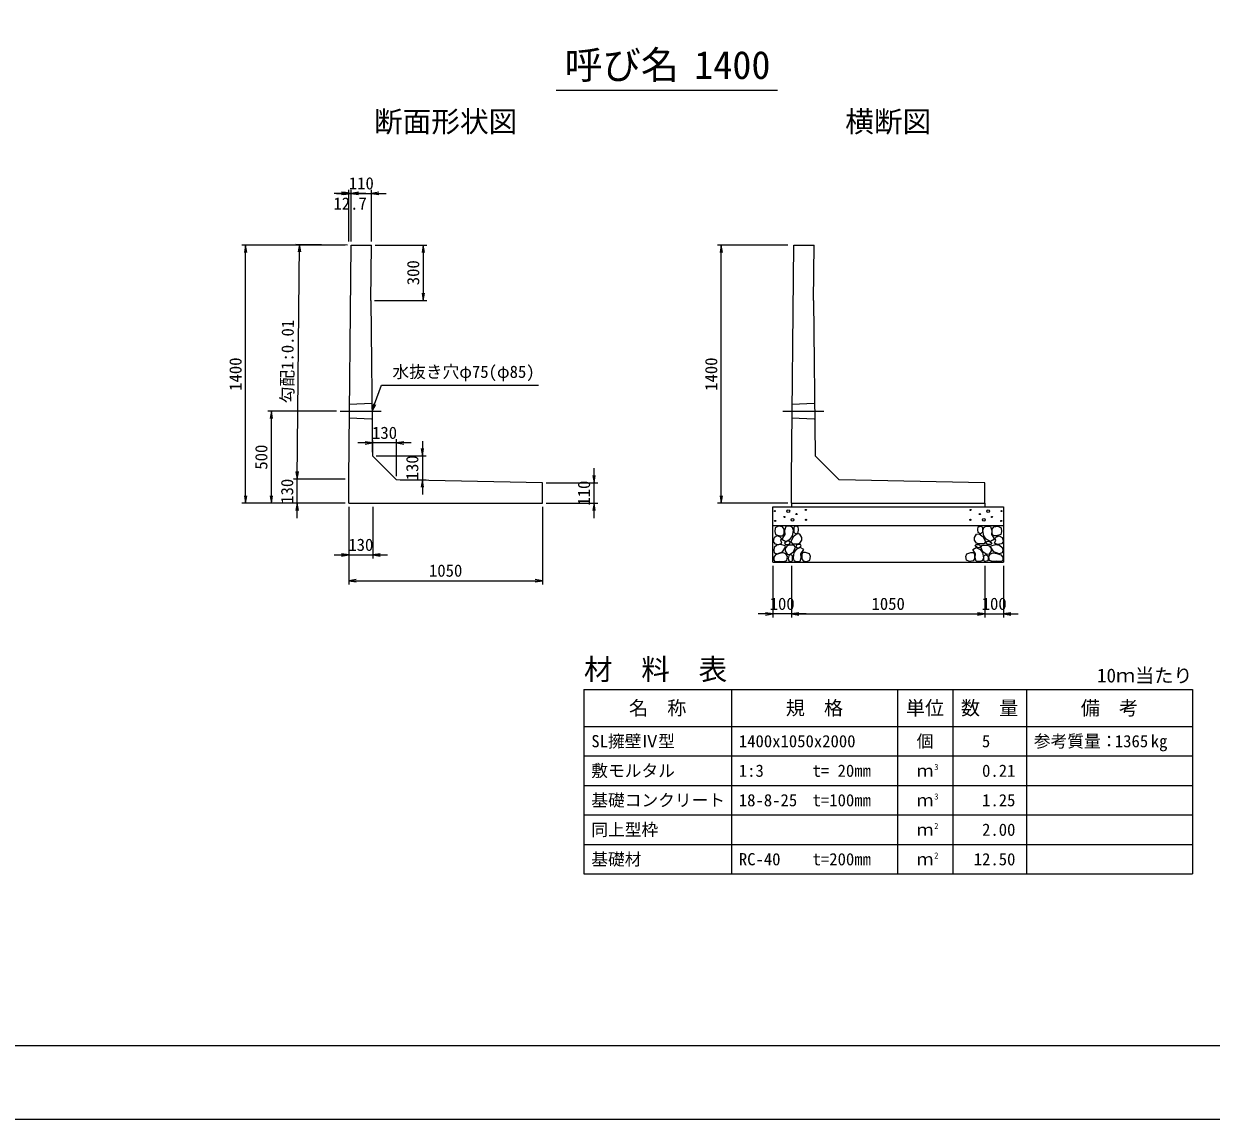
# Model space of a CAD drawing. Units: millimetres at full size, sheet at 1:20. Extents: x 0 to 16820, y 0 to 11880.
# Drawn here: x 6612 to 13052, y 0 to 5940 of the extents above; entities that cross this region are included whole.
import ezdxf
from ezdxf.enums import TextEntityAlignment as Align

# ---------------------------------------------------------------- set-up
doc = ezdxf.new("R2010")
doc.units = ezdxf.units.MM
doc.header["$LTSCALE"] = 20
doc.linetypes.add('CHAIN', pattern=[18.5, 12, -1.5, 3.5, -1.5])
doc.linetypes.add('DASHED_SPACED', pattern=[12, 6, -6])
for name, color, linetype, lineweight in [('D-BMK', 2, 'CHAIN', 13), ('D-DCR-HCHn', 4, 'Continuous', 9), ('D-MTR-FRAM', 7, 'Continuous', 13), ('D-MTR-LINE', 7, 'Continuous', 13), ('D-STR-DIM', 7, 'Continuous', 13), ('D-STR-STRn', 1, 'Continuous', 13), ('D-STR-TXT', 7, 'Continuous', 13), ('D-TTL', 2, 'Continuous', 13), ('D-TTL-TXT', 7, 'Continuous', 13)]:
    doc.layers.add(name, color=color, linetype=linetype, lineweight=lineweight)
doc.layers.add('D-MTR', color=7, linetype='Continuous')
doc.layers.add('D-MTR-TXT', color=7, linetype='Continuous')
doc.styles.add('ＭＳ ゴシック', font='')
doc.styles.get('ＭＳ ゴシック').set_extended_font_data('MS Gothic')

# ---------------------------------------------------------------- blocks, each defined once
blk = doc.blocks.new('open_arrow')
at = {"color": 0, "linetype": 'Continuous', "lineweight": -2}
blk.add_lwpolyline([(7.5, 1.25), (0, 0), (7.5, -1.25)], dxfattribs=at)

msp = doc.modelspace()

# ---------------------------------------------------------------- linework, layer by layer
at = {"layer": 'D-BMK'}
for p, q in [((8328.7, 3840), (8551.07, 3840)), ((10728.7, 3840), (10951.07, 3840))]:
    msp.add_line(p, q, dxfattribs=at)
at = {"layer": 'D-DCR-HCHn'}
for points in [[(10682.28, 3153.81), (10675.35, 3133), (10684.59, 3119.14), (10707.71, 3116.82), (10723.49, 3123.6), (10716.95, 3139.94), (10721.58, 3149.18), (10712.33, 3158.43), (10698.46, 3163.05)], [(10726.2, 3211.59), (10705.4, 3216.22), (10686.9, 3206.97), (10684.59, 3186.17), (10689.21, 3169.99), (10712.33, 3163.05), (10728.51, 3163.05), (10735.44, 3174.61), (10735.44, 3200.04)], [(10744.69, 3213.91), (10737.76, 3193.1), (10740.07, 3169.99), (10723.89, 3144.56), (10744.69, 3133), (10767.8, 3144.56), (10781.67, 3163.05), (10786.3, 3193.1), (10781.67, 3209.28), (10767.8, 3216.22)], [(10783.98, 3158.43), (10772.43, 3130.69), (10781.67, 3119.14), (10809.41, 3119.14), (10820.97, 3123.76), (10832.53, 3139.94), (10832.53, 3153.81), (10820.97, 3172.3), (10807.1, 3174.61)], [(10788.61, 3209.28), (10788.61, 3181.55), (10800.16, 3174.61), (10811.72, 3181.55), (10814.03, 3197.73), (10811.72, 3211.59), (10795.54, 3216.22)], [(11816.02, 3158.43), (11827.57, 3130.69), (11818.33, 3119.14), (11790.59, 3119.14), (11779.03, 3123.76), (11767.47, 3139.94), (11767.47, 3153.81), (11779.03, 3172.3), (11792.9, 3174.61)], [(11811.39, 3209.28), (11811.39, 3181.55), (11799.84, 3174.61), (11788.28, 3181.55), (11785.97, 3197.73), (11788.28, 3211.59), (11804.46, 3216.22)], [(11855.31, 3213.91), (11862.24, 3193.1), (11859.93, 3169.99), (11876.11, 3144.56), (11855.31, 3133), (11832.2, 3144.56), (11818.33, 3163.05), (11813.7, 3193.1), (11818.33, 3209.28), (11832.2, 3216.22)], [(11873.8, 3211.59), (11894.6, 3216.22), (11913.1, 3206.97), (11915.41, 3186.17), (11910.79, 3169.99), (11887.67, 3163.05), (11871.49, 3163.05), (11864.56, 3174.61), (11864.56, 3200.04)], [(11917.72, 3153.81), (11924.65, 3133), (11915.41, 3119.14), (11892.29, 3116.82), (11876.51, 3123.6), (11883.05, 3139.94), (11878.42, 3149.18), (11887.67, 3158.43), (11901.54, 3163.05)], [(10726.16, 3077.01), (10743.28, 3102.69), (10741.14, 3109.11), (10717.59, 3115.53), (10696.19, 3113.39), (10681.21, 3100.55), (10679.07, 3085.57), (10681.21, 3070.59), (10698.33, 3066.31)], [(10749.31, 3133), (10737.76, 3123.76), (10742.38, 3116.82), (10758.56, 3116.82), (10765.49, 3119.14), (10770.12, 3128.38), (10763.18, 3135.32)], [(10786.08, 3077.01), (10796.78, 3102.69), (10788.22, 3113.39), (10762.54, 3113.39), (10751.84, 3109.11), (10741.14, 3094.13), (10741.14, 3081.29), (10751.84, 3064.17), (10764.68, 3062.03)], [(10822.47, 3025.64), (10828.89, 3044.91), (10826.75, 3066.31), (10841.73, 3089.85), (10822.47, 3100.55), (10801.06, 3089.85), (10788.22, 3072.73), (10783.94, 3044.91), (10788.22, 3029.92), (10801.06, 3023.5)], [(10818.19, 3100.55), (10828.89, 3109.11), (10824.61, 3115.53), (10809.62, 3115.53), (10803.2, 3113.39), (10798.92, 3104.83), (10805.34, 3098.41)], [(11777.53, 3025.64), (11771.11, 3044.91), (11773.25, 3066.31), (11758.27, 3089.85), (11777.53, 3100.55), (11798.94, 3089.85), (11811.78, 3072.73), (11816.06, 3044.91), (11811.78, 3029.92), (11798.94, 3023.5)], [(11781.81, 3100.55), (11771.11, 3109.11), (11775.39, 3115.53), (11790.38, 3115.53), (11796.8, 3113.39), (11801.08, 3104.83), (11794.66, 3098.41)], [(11813.92, 3077.01), (11803.22, 3102.69), (11811.78, 3113.39), (11837.46, 3113.39), (11848.16, 3109.11), (11858.86, 3094.13), (11858.86, 3081.29), (11848.16, 3064.17), (11835.32, 3062.03)], [(11850.69, 3133), (11862.24, 3123.76), (11857.62, 3116.82), (11841.44, 3116.82), (11834.51, 3119.14), (11829.88, 3128.38), (11836.82, 3135.32)], [(11873.84, 3077.01), (11856.72, 3102.69), (11858.86, 3109.11), (11882.41, 3115.53), (11903.81, 3113.39), (11918.79, 3100.55), (11920.93, 3085.57), (11918.79, 3070.59), (11901.67, 3066.31)], [(10734.72, 3023.5), (10749.7, 3029.92), (10753.98, 3051.33), (10745.42, 3066.31), (10730.44, 3070.59), (10711.17, 3068.45), (10689.77, 3059.89), (10679.07, 3047.05), (10679.07, 3032.06), (10685.49, 3023.5), (10711.17, 3025.64)], [(10781.8, 3029.92), (10781.8, 3055.61), (10771.1, 3062.03), (10760.4, 3055.61), (10758.26, 3040.62), (10760.4, 3027.78), (10775.38, 3023.5)], [(10839.59, 3027.78), (10858.85, 3023.5), (10875.97, 3032.06), (10878.11, 3051.33), (10873.83, 3066.31), (10852.43, 3072.73), (10837.45, 3072.73), (10831.03, 3062.03), (10831.03, 3038.48)], [(11760.41, 3027.78), (11741.15, 3023.5), (11724.03, 3032.06), (11721.89, 3051.33), (11726.17, 3066.31), (11747.57, 3072.73), (11762.55, 3072.73), (11768.97, 3062.03), (11768.97, 3038.48)], [(11818.2, 3029.92), (11818.2, 3055.61), (11828.9, 3062.03), (11839.6, 3055.61), (11841.74, 3040.62), (11839.6, 3027.78), (11824.62, 3023.5)], [(11865.28, 3023.5), (11850.3, 3029.92), (11846.02, 3051.33), (11854.58, 3066.31), (11869.56, 3070.59), (11888.83, 3068.45), (11910.23, 3059.89), (11920.93, 3047.05), (11920.93, 3032.06), (11914.51, 3023.5), (11888.83, 3025.64)]]:
    msp.add_lwpolyline(points, close=True, dxfattribs=at)
for centre, radius in [((10685.73, 3297.43), 3), ((10758.34, 3297.43), 7.5), ((10802.71, 3281.64), 3), ((10853.13, 3303.48), 3), ((11746.87, 3303.48), 3), ((11797.29, 3281.64), 3), ((11841.66, 3297.43), 7.5), ((11914.27, 3297.43), 3), ((10686.87, 3243.92), 3), ((10737.29, 3265.76), 3), ((10781.66, 3249.97), 7.5), ((10854.27, 3249.97), 3), ((11745.73, 3249.97), 3), ((11818.34, 3249.97), 7.5), ((11862.71, 3265.76), 3), ((11913.13, 3243.92), 3)]:
    msp.add_circle(centre, radius, dxfattribs=at)
at = {"layer": 'D-MTR-FRAM'}
for p, q in [((9650, 2330), (12950, 2330)), ((9650, 2330), (9650, 1330)), ((12950, 2330), (12950, 1330)), ((9650, 1330), (12950, 1330))]:
    msp.add_line(p, q, dxfattribs=at)
at = {"layer": 'D-MTR-LINE'}
for p, q in [((10450, 2330), (10450, 1330)), ((11350, 2330), (11350, 1330)), ((11650, 2330), (11650, 1330)), ((12050, 2330), (12050, 1330)), ((9650, 2130), (12950, 2130)), ((9650, 1970), (12950, 1970)), ((9650, 1810), (12950, 1810)), ((9650, 1650), (12950, 1650)), ((9650, 1490), (12950, 1490))]:
    msp.add_line(p, q, dxfattribs=at)
at = {"layer": 'D-STR-DIM'}
for p, q in [((8375, 4760), (8375, 5040)), ((8387.7, 4760), (8387.7, 5040)), ((8387.7, 4760), (8387.7, 5040)), ((8497.71, 4760), (8497.71, 5040)), ((8467.7, 5020), (8295, 5020)), ((8307.7, 5020), (8577.71, 5020)), ((8355, 4740), (7795, 4740)), ((7815, 3340), (7815, 4740)), ((8367.7, 4740.2), (8088.01, 4743)), ((8095.31, 3472.8), (8108.01, 4742.8)), ((8517.71, 4740), (8798.71, 4740)), ((8778.71, 4740), (8778.71, 4440)), ((10755, 4740), (10375, 4740)), ((10395, 3340), (10395, 4740)), ((8514.71, 4440), (8798.71, 4440)), ((8309, 3840), (7935, 3840)), ((7955, 3340), (7955, 3840)), ((8503.65, 3617.2), (8503.65, 3687.2)), ((8633.65, 3487.2), (8633.65, 3687.2)), ((8773.65, 3677.2), (8773.65, 3387.2)), ((8713.65, 3667.2), (8423.65, 3667.2)), ((8095, 3260), (8095, 3550)), ((8523.65, 3597.2), (8793.65, 3597.2)), ((9705, 3260), (9705, 3530)), ((8355, 3470), (8075, 3470)), ((8355, 3470.2), (8075.31, 3473)), ((8653.65, 3467.2), (8793.65, 3467.2)), ((9445, 3450), (9725, 3450)), ((8355, 3340), (7795, 3340)), ((8355, 3340), (7935, 3340)), ((8355, 3340), (8075, 3340)), ((8375, 3320), (8375, 3040)), ((8375, 3320), (8375, 2900)), ((8505, 3320), (8505, 3040)), ((9425, 3320), (9425, 2900)), ((9445, 3340), (9725, 3340)), ((10755, 3340), (10375, 3340)), ((8295, 3060), (8585, 3060)), ((10675, 3000), (10675, 2720)), ((10775, 3000), (10775, 2720)), ((10775, 3000), (10775, 2720)), ((11825, 3000), (11825, 2720)), ((11825, 3000), (11825, 2720)), ((11925, 3000), (11925, 2720)), ((8375, 2920), (9425, 2920)), ((10855, 2740), (10595, 2740)), ((10775, 2740), (11825, 2740)), ((11745, 2740), (12005, 2740))]:
    msp.add_line(p, q, dxfattribs=at)
at = {"layer": 'D-STR-STRn'}
for p, q in [((8375, 3470), (8387.7, 4740)), ((8387.7, 4740), (8497.71, 4740)), ((8494.71, 4440), (8497.71, 4740)), ((10775, 3470), (10787.7, 4740)), ((10787.7, 4740), (10897.71, 4740)), ((10894.71, 4440), (10897.71, 4740)), ((8494.71, 4440), (8503.65, 3597.2)), ((10894.71, 4440), (10903.65, 3597.2)), ((8633.65, 3467.2), (8503.65, 3597.2)), ((11033.65, 3467.2), (10903.65, 3597.2)), ((8375, 3340), (8375, 3470)), ((9425, 3450), (8633.65, 3467.2)), ((9425, 3340), (9425, 3450)), ((10775, 3340), (10775, 3470)), ((11825, 3450), (11033.65, 3467.2)), ((11825, 3340), (11825, 3450)), ((8375, 3340), (9425, 3340)), ((10675, 3020), (10675, 3320)), ((10675, 3320), (11925, 3320)), ((10775, 3340), (10775, 3320)), ((10775, 3340), (11825, 3340)), ((11825, 3340), (11825, 3320)), ((11925, 3320), (11925, 3020)), ((10675, 3220), (11925, 3220)), ((10675, 3020), (11925, 3020))]:
    msp.add_line(p, q, dxfattribs=at)
at = {"layer": 'D-STR-STRn', "linetype": 'DASHED_SPACED'}
for p, q in [((8379.08, 3877.5), (8500.62, 3882.5)), ((10779.08, 3877.5), (10900.62, 3882.5)), ((8378.33, 3802.5), (8501.52, 3797.5)), ((10778.33, 3802.5), (10901.52, 3797.5))]:
    msp.add_line(p, q, dxfattribs=at)
at = {"layer": 'D-STR-TXT'}
msp.add_lwpolyline([(8501.07, 3840), (8514.59, 3877.65), (8551.33, 3980), (9404.43, 3980)], dxfattribs=at)
at = {"layer": 'D-TTL'}
for points in [[(0, 0), (16820, 0), (16820, 11880), (0, 11880)], [(400, 400), (16420, 400), (16420, 11480), (400, 11480)]]:
    msp.add_lwpolyline(points, close=True, dxfattribs=at)
at = {"layer": 'D-TTL-TXT'}
msp.add_line((9500, 5580), (10700, 5580), dxfattribs=at)

# ---------------------------------------------------------------- block references
at = {"layer": 'D-STR-DIM', "xscale": 5.33, "yscale": 5.33}
for p, rotation in [((8375, 5020), 180), ((8387.7, 5020), 180), ((7815, 4740), 270), ((8108.01, 4742.8), 269.4), ((8778.71, 4740), 270), ((10395, 4740), 270), ((8778.71, 4440), 90), ((7955, 3840), 270), ((8503.65, 3667.2), 180), ((8773.65, 3597.2), 90), ((8095, 3470), 90), ((8095.31, 3472.8), 89.4), ((9705, 3450), 90), ((8773.65, 3467.2), 270), ((7815, 3340), 90), ((7955, 3340), 90), ((10395, 3340), 90), ((8095, 3340), 270), ((9705, 3340), 270), ((8375, 3060), 180), ((9425, 2920), 180), ((10675, 2740), 180), ((11825, 2740), 180), ((11825, 2740), 180)]:
    msp.add_blockref('open_arrow', p, dxfattribs=dict(at, rotation=rotation))
for p in [(8387.7, 5020), (8497.71, 5020), (8633.65, 3667.2), (8505, 3060), (8375, 2920), (10775, 2740), (10775, 2740), (11925, 2740)]:
    msp.add_blockref('open_arrow', p, dxfattribs=at)
at = {"layer": 'D-STR-TXT', "xscale": 5.33, "yscale": 5.33, "rotation": 70.3}
msp.add_blockref('open_arrow', (8501.07, 3840), dxfattribs=at)

# ---------------------------------------------------------------- texts
at = {"layer": 'D-MTR', "style": 'ＭＳ ゴシック'}
msp.add_text('材\u3000料\u3000表', height=113.9, dxfattribs=at).set_placement((9650, 2348.15), align=Align.BOTTOM_LEFT)
msp.add_text('10ｍ当たり', height=75.95, dxfattribs=at).set_placement((12950, 2345.43), align=Align.BOTTOM_RIGHT)
at = {"layer": 'D-MTR-TXT', "style": 'ＭＳ ゴシック'}
for s, height, p in [('名\u3000称', 75.95, (10050, 2230)), ('規\u3000格', 75.95, (10900, 2230)), ('単位', 75.95, (11500, 2230)), ('数\u3000量', 75.95, (11850, 2230)), ('備\u3000考', 75.95, (12500, 2230)), ('個', 66.46, (11500, 2050)), ('ｍ', 66.46, (11500, 1890)), ('ｍ', 66.46, (11500, 1730)), ('ｍ', 66.46, (11500, 1570)), ('ｍ', 66.46, (11500, 1410))]:
    msp.add_text(s, height=height, dxfattribs=at).set_placement(p, align=Align.MIDDLE_CENTER)
for s, p in [('SL擁壁Ⅳ型', (9690, 2050)), ('1400x1050x2000', (10490, 2050)), ('参考質量：    kg', (12090, 2050)), ('敷モルタル', (9690, 1890)), ('1:3', (10490, 1890)), ('t= 20mm', (10890, 1890)), ('基礎コンクリート', (9690, 1730)), ('18-8-25', (10490, 1730)), ('t=100mm', (10890, 1730)), ('同上型枠', (9690, 1570)), ('基礎材', (9690, 1410)), ('RC-40', (10490, 1410)), ('t=200mm', (10890, 1410))]:
    msp.add_text(s, height=66.46, dxfattribs=at).set_placement(p, align=Align.MIDDLE_LEFT)
for s, p in [('5', (11853.55, 2050)), ('1365', (12710, 2050)), ('0.21', (11990, 1890)), ('1.25', (11990, 1730)), ('2.00', (11990, 1570)), ('12.50', (11990, 1410))]:
    msp.add_text(s, height=66.46, dxfattribs=at).set_placement(p, align=Align.MIDDLE_RIGHT)
for s, p in [('3', (11550, 1883.63)), ('3', (11550, 1723.63)), ('2', (11550, 1563.63)), ('2', (11550, 1403.63))]:
    msp.add_text(s, height=33.23, dxfattribs=at).set_placement(p, align=Align.BOTTOM_LEFT)
at = {"layer": 'D-STR-DIM', "style": 'ＭＳ ゴシック'}
for s, p in [('110', (8442.7, 5075)), ('12.7', (8381.85, 4965)), ('130', (8568.65, 3722.2)), ('130', (8440, 3115)), ('1050', (8900, 2975)), ('100', (10725, 2795)), ('1050', (11300, 2795)), ('100', (11875, 2795))]:
    msp.add_text(s, height=66.46, dxfattribs=at).set_placement(p, align=Align.MIDDLE_CENTER)
for s, rotation, p in [('300', 90, (8723.71, 4590)), ('勾配1:0.01', 89.427, (8041.51, 4108.4)), ('1400', 90, (7760, 4040)), ('1400', 90, (10340, 4040)), ('500', 90, (7900, 3590)), ('130', 90, (8718.65, 3532.2)), ('130', 90, (8040, 3405)), ('110', 90, (9650, 3395))]:
    msp.add_text(s, height=66.46, rotation=rotation, dxfattribs=at).set_placement(p, align=Align.MIDDLE_CENTER)
at = {"layer": 'D-STR-TXT', "style": 'ＭＳ ゴシック'}
msp.add_text('水抜き穴φ75(φ85)', height=66.46, dxfattribs=at).set_placement((8611.33, 4000), align=Align.BOTTOM_LEFT)
at = {"layer": 'D-TTL-TXT', "style": 'ＭＳ ゴシック'}
for s, height, p in [('呼び名', 151.9, (9855, 5595)), ('1400', 151.9, (10455, 5595)), ('断面形状図', 113.9, (8900, 5318.15)), ('横断図', 113.9, (11300, 5318.15))]:
    msp.add_text(s, height=height, dxfattribs=at).set_placement(p, align=Align.BOTTOM_CENTER)

doc.saveas('drawing.dxf')
